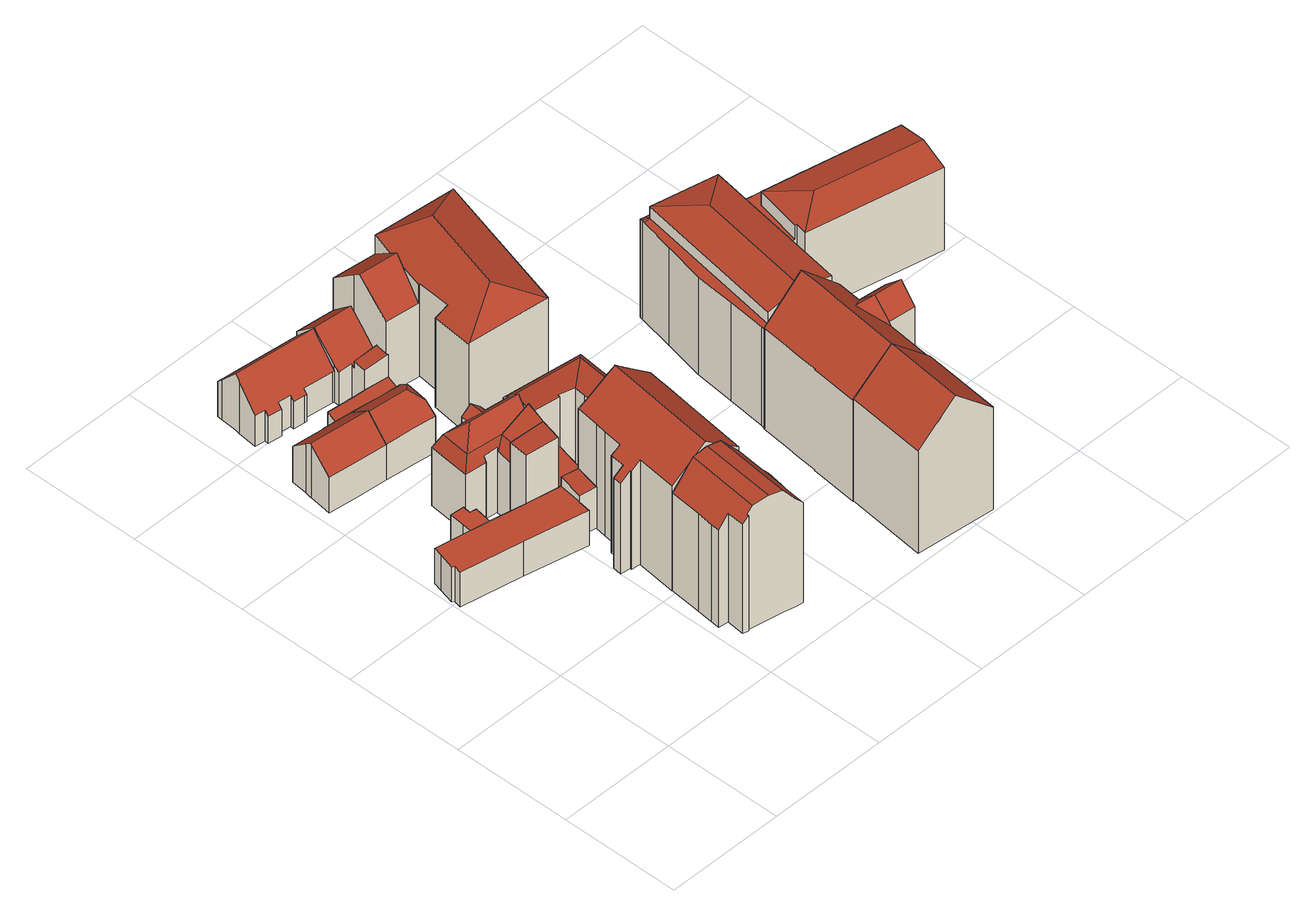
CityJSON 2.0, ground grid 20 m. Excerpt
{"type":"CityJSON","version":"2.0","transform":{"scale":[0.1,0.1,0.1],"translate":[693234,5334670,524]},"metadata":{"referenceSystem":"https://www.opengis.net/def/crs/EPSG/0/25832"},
"CityObjects":{
"building1":{"type":"Building","attributes":{"Gemeindeschluessel":"09162000","HoeheDach":"531.220","HoeheGrund":"525.220","Methode":"3220","NiedrigsteTraufeDesGebaeudes":"531.220","Geometrietyp2DReferenz":"3000","function":"31001_2000","roofType":"9999","measuredHeight":6},"geometry":[{"type":"MultiSurface","lod":"2","boundaries":[[[0,1,2,3]],[[1,4,5,2]],[[5,6,7,8,9,3,2]],[[10,11,8,7]],[[12,10,7,6]],[[13,0,3,9]],[[11,13,9,8]],[[4,12,6,5]],[[1,0,13,11,10,12,4]]],"semantics":{"surfaces":[{"type":"WallSurface"},{"type":"GroundSurface"},{"type":"RoofSurface"}],"values":[0,0,1,0,0,0,0,0,2]}}]},
"building2":{"type":"Building","attributes":{"Gemeindeschluessel":"09162000","HoeheDach":"533.328","HoeheGrund":"525.212","Methode":"2000","NiedrigsteTraufeDesGebaeudes":"531.603","Geometrietyp2DReferenz":"3000","function":"31001_9998","roofType":"1000","measuredHeight":8.12,"storeysAboveGround":2},"geometry":[{"type":"MultiSurface","lod":"2","boundaries":[[[14,15,16,17]],[[18,19,20,21]],[[22,23,24,25]],[[26,27,28,29,22,25,30,18,21,31,32,3,9,33,34]],[[25,24,35,30]],[[29,36,23,22]],[[21,20,37,31]],[[9,38,39,33]],[[3,40,38,9]],[[34,41,42,26]],[[31,37,43,32]],[[19,35,24,23,36,14,17,42,41,39,38,40,43,37,20]],[[32,43,40,3]],[[30,35,19,18]],[[27,44,45,28]],[[45,44,16,15]],[[33,39,41,34]],[[26,42,17,16,44,27]],[[28,45,15,14,36,29]]],"semantics":{"surfaces":[{"type":"WallSurface"},{"type":"GroundSurface"},{"type":"RoofSurface"}],"values":[0,0,0,1,0,0,0,0,0,0,0,2,0,0,0,2,0,0,0]}}]},
"building3":{"type":"Building","attributes":{"Gemeindeschluessel":"09162000","HoeheDach":"535.191","HoeheGrund":"525.300","Methode":"2000","NiedrigsteTraufeDesGebaeudes":"528.640","Geometrietyp2DReferenz":"3000","function":"31001_9998","roofType":"3100","measuredHeight":9.89,"storeysAboveGround":2},"geometry":[{"type":"MultiSurface","lod":"2","boundaries":[[[46,47,48,49,50,51]],[[52,53,54,55]],[[56,57,58,59,60]],[[61,58,57,62]],[[63,64,65,66]],[[67,68,69,70,53,52]],[[71,59,58,61]],[[66,65,51,50]],[[72,73,62,57,56,74,75]],[[73,72,76,68,67,52,55,77,63,66,50,49,48,78,71,61,62]],[[54,79,64,63,77,55]],[[60,80,74,56]],[[69,68,76,72,75,81]],[[47,80,60,59,71,78,48]],[[82,81,75,74,80,47,46,51,65,64,79]],[[70,69,81,82,79,54,53]]],"semantics":{"surfaces":[{"type":"WallSurface"},{"type":"RoofSurface"},{"type":"GroundSurface"}],"values":[0,0,1,0,0,0,0,0,0,2,0,0,0,0,1,1]}}]},
"building4":{"type":"Building","attributes":{"Gemeindeschluessel":"09162000","HoeheDach":"548.010","HoeheGrund":"525.190","Methode":"2000","NiedrigsteTraufeDesGebaeudes":"543.100","Geometrietyp2DReferenz":"3000","function":"31001_9998","roofType":"3400","measuredHeight":22.82,"storeysAboveGround":5},"geometry":[{"type":"MultiSurface","lod":"2","boundaries":[[[83,84,85,86]],[[87,88,89,90]],[[91,92,93,94,95,96,97,98,83,86,99,100]],[[101,102,103,104]],[[105,106,107,108]],[[108,107,109,110]],[[111,112,102,101]],[[85,84,113,114,115,116,117,118,90,89]],[[119,120,106,105]],[[121,122,123,124]],[[97,96,125,109,107,106,120,123,122,114,113,98]],[[100,99,126,127]],[[115,114,122,121]],[[124,123,120,119]],[[128,129,88,87]],[[104,103,129,128]],[[98,113,84,83]],[[127,126,112,111]],[[121,124,119,105,108,110,130,95,94,93,92,91,100,127,111,101,104,128,87,90,118,117,116,115]],[[102,112,126,99,86,85,89,88,129,103]],[[95,130,110,109,125,96]]],"semantics":{"surfaces":[{"type":"RoofSurface"},{"type":"WallSurface"},{"type":"GroundSurface"}],"values":[0,1,1,1,1,1,1,1,1,1,0,1,1,1,1,1,0,1,2,0,1]}}]},
"building5":{"type":"Building","attributes":{"Gemeindeschluessel":"09162000","HoeheDach":"541.167","HoeheGrund":"525.189","Methode":"2000","NiedrigsteTraufeDesGebaeudes":"535.942","Geometrietyp2DReferenz":"3000","function":"31001_1000","roofType":"3100","measuredHeight":15.98,"storeysAboveGround":3},"geometry":[{"type":"MultiSurface","lod":"2","boundaries":[[[131,132,133,134]],[[135,136,137,138]],[[139,140,132,131,141,142]],[[143,144,145]],[[146,147,148]],[[138,137,149]],[[150,151,152]],[[153,139,142,150,152,147,146,154]],[[154,155,34,153]],[[156,157,158,159,160]],[[161,148,162,158]],[[143,141,131,134,135,138,144]],[[163,164,165,166]],[[145,144,167,168]],[[150,142,141,143,145,151]],[[151,162,148,147,152]],[[135,134,169,136]],[[162,151,159,158]],[[145,168,165,164,160,159,151]],[[133,169,134]],[[166,165,168,170]],[[139,153,34,33,171,157,156,163,166,170,172,140]],[[155,154,146,148,161,173,174]],[[174,173,171,33]],[[144,138,149,167]],[[155,174,33,34]],[[172,167,149,137,136,169,133,132,140]],[[156,160,164,163]],[[171,173,161,158,157]],[[170,168,167,172]]],"semantics":{"surfaces":[{"type":"RoofSurface"},{"type":"WallSurface"},{"type":"GroundSurface"}],"values":[0,0,1,0,1,1,1,1,1,1,1,0,1,0,0,0,0,0,0,1,1,2,0,1,0,1,1,1,1,1]}}]},
"building6":{"type":"Building","attributes":{"Gemeindeschluessel":"09162000","HoeheDach":"534.920","HoeheGrund":"525.290","Methode":"2000","NiedrigsteTraufeDesGebaeudes":"531.898","Geometrietyp2DReferenz":"3000","function":"31001_1000","roofType":"3300","measuredHeight":9.63,"storeysAboveGround":2},"geometry":[{"type":"MultiSurface","lod":"2","boundaries":[[[175,176,177,178,179,180]],[[181,182,183,175,180,184]],[[176,175,183,182,185,186,187,68,76,188,72,189,190,177]],[[191,192,193,194,72,188,76,68]],[[184,180,179,195]],[[196,197,198,181,184,195,192,191]],[[187,186,185,182,181,198,197,196,191,68]],[[195,179,178,199,200,194,193,192]],[[200,199,178,177,190,189,72,194]]],"semantics":{"surfaces":[{"type":"WallSurface"},{"type":"GroundSurface"},{"type":"RoofSurface"}],"values":[0,0,1,0,2,2,0,2,0]}}]},
"building7":{"type":"Building","attributes":{"Gemeindeschluessel":"09162000","HoeheDach":"535.600","HoeheGrund":"525.310","Methode":"2000","NiedrigsteTraufeDesGebaeudes":"530.180","Geometrietyp2DReferenz":"3000","function":"31001_9998","roofType":"3100","measuredHeight":10.29,"storeysAboveGround":2},"geometry":[{"type":"MultiSurface","lod":"2","boundaries":[[[201,202,203,204]],[[205,206,207,208,209,210]],[[211,210,209,208,212,213,214,215]],[[216,217,218,219]],[[206,220,221,207]],[[222,223,224,225]],[[224,223,218,217,226,227,228,229,203,202,230,231,205,210,211,232]],[[225,224,232,233]],[[234,235,236,201,204,237,238,239,240,216,219,222,225,233,215,214,213,212,221,220]],[[240,226,217,216]],[[204,203,229,237]],[[233,232,211,215]],[[212,208,207,221]],[[219,218,223,222]],[[238,228,227,239]],[[236,230,202,201]],[[231,235,234,220,206,205]],[[237,229,228,238]],[[239,227,226,240]],[[235,231,230,236]]],"semantics":{"surfaces":[{"type":"WallSurface"},{"type":"RoofSurface"},{"type":"GroundSurface"}],"values":[0,1,0,0,0,0,1,0,2,0,0,0,0,0,0,0,0,0,0,0]}}]},
"building8":{"type":"Building","attributes":{"Gemeindeschluessel":"09162000","HoeheDach":"548.989","HoeheGrund":"525.140","Methode":"2000","NiedrigsteTraufeDesGebaeudes":"541.690","Geometrietyp2DReferenz":"3000","function":"31001_9998","roofType":"3100","measuredHeight":23.85,"storeysAboveGround":5},"geometry":[{"type":"MultiSurface","lod":"2","boundaries":[[[241,242,243,244]],[[245,246,247,248,249,250]],[[251,252,253,254,255,256]],[[257,258,259,260]],[[261,262,242,241]],[[260,259,263,264]],[[263,259,258,243,242,262,265,266]],[[244,243,258,257]],[[267,268,250,249]],[[265,262,261,269,270,271]],[[256,255,272,273]],[[274,264,263,266,275,276]],[[276,275,253,252]],[[277,278,279,280]],[[281,282,283,284]],[[285,286,268,267]],[[287,288,271,270]],[[273,272,289,290]],[[284,283,288,287]],[[247,246,278,277]],[[290,289,286,285]],[[257,260,264,274,276,252,251,256,273,290,285,267,249,248,247,277,280,281,284,287,270,269,261,241,244]],[[280,279,282,281]],[[272,255,254,253,275,266,265,271,288,283,282,279,278,246,245,250,268,286,289]]],"semantics":{"surfaces":[{"type":"WallSurface"},{"type":"RoofSurface"},{"type":"GroundSurface"}],"values":[0,0,0,0,0,0,1,0,0,0,0,0,0,0,0,0,0,0,0,0,0,2,0,1]}}]},
"building9":{"type":"Building","attributes":{"Gemeindeschluessel":"09162000","HoeheDach":"528.533","HoeheGrund":"525.268","Methode":"1000","NiedrigsteTraufeDesGebaeudes":"527.584","Geometrietyp2DReferenz":"3000","function":"31001_2000","roofType":"2100","measuredHeight":3.27},"geometry":[{"type":"MultiSurface","lod":"2","boundaries":[[[62,291,292,293]],[[294,295,291,62]],[[296,297,298,299]],[[300,301,302,303]],[[303,302,295,294]],[[304,300,303,294,62,293,296,299]],[[293,292,297,296]],[[301,305,298,297,292,291,295,302]],[[299,298,305,304]],[[301,300,304,305]]],"semantics":{"surfaces":[{"type":"WallSurface"},{"type":"GroundSurface"},{"type":"RoofSurface"}],"values":[0,0,0,0,0,1,0,2,0,0]}}]},
"building10":{"type":"Building","attributes":{"Gemeindeschluessel":"09162000","HoeheDach":"540.300","HoeheGrund":"525.290","Methode":"1000","NiedrigsteTraufeDesGebaeudes":"539.787","Geometrietyp2DReferenz":"3000","function":"31001_2000","roofType":"3100","measuredHeight":15.01},"geometry":[{"type":"MultiSurface","lod":"2","boundaries":[[[306,307,308,309,310,311,312,313,314,315,316,317]],[[318,319,320,321,322,323]],[[324,310,309,325]],[[326,317,316,315,327,319,318,323,328]],[[329,307,306,330]],[[320,319,327,331]],[[332,333,334,313,312,311]],[[315,314,335,336,331,327]],[[335,314,313,334]],[[337,330,306,317,326,338]],[[325,339,329,330,337,338,340,322,321,320,331,336,335,334,333,332,324]],[[310,324,332,311]],[[340,328,323,322]],[[339,325,309,308,307,329]],[[338,326,328,340]]],"semantics":{"surfaces":[{"type":"RoofSurface"},{"type":"WallSurface"},{"type":"GroundSurface"}],"values":[0,1,1,0,1,1,1,1,1,1,2,1,1,1,1]}}]},
"building11":{"type":"Building","attributes":{"Gemeindeschluessel":"09162000","HoeheDach":"540.490","HoeheGrund":"525.031","Methode":"2000","NiedrigsteTraufeDesGebaeudes":"531.420","Geometrietyp2DReferenz":"3000","function":"31001_9998","roofType":"1000","measuredHeight":15.46,"storeysAboveGround":3},"geometry":[{"type":"MultiSurface","lod":"2","boundaries":[[[341,342,343,344]],[[345,346,347,348,343,342,349]],[[350,351,352,353,354]],[[355,356,346,345,357]],[[356,358,359,360,347,346]],[[361,362,363,364]],[[365,366,362,361]],[[353,349,342,367,363,362,366,354]],[[368,344,343,348,369,370]],[[371,372,355,357]],[[353,352,373,374,371,349]],[[375,373,352,351]],[[364,363,367,376]],[[368,370,377,378]],[[379,375,351,350,365,361,364,376,341,344,368,378,380,381,382,358,356,355,372]],[[383,384,377,370,369,360,359,385]],[[369,348,347,360]],[[374,379,372,371]],[[382,385,359,358]],[[378,377,384,380]],[[379,374,373,375]],[[371,357,345,349]],[[342,341,376,367]],[[381,383,385,382]],[[350,354,366,365]],[[380,384,383,381]]],"semantics":{"surfaces":[{"type":"WallSurface"},{"type":"RoofSurface"},{"type":"GroundSurface"}],"values":[0,1,0,0,0,0,0,1,0,0,1,0,0,0,2,1,0,0,0,0,0,1,0,0,0,0]}}]},
"building12":{"type":"Building","attributes":{"Gemeindeschluessel":"09162000","HoeheDach":"535.860","HoeheGrund":"525.166","Methode":"2000","NiedrigsteTraufeDesGebaeudes":"530.940","Geometrietyp2DReferenz":"3000","function":"31001_1000","roofType":"3100","measuredHeight":10.69},"geometry":[{"type":"MultiSurface","lod":"2","boundaries":[[[386,387,388,389]],[[390,391,392,393,394,395,396,397,386,389]],[[398,399,400,401,402]],[[403,388,387,404]],[[405,406,407,408,403,404,409,410,411]],[[395,411,410,396]],[[386,397,409,404,387]],[[394,405,411,395]],[[390,389,388,403,408]],[[406,401,400,407]],[[396,410,409,397]],[[392,398,402,393]],[[391,390,408,407,400,399]],[[394,393,402,401,406,405]],[[391,399,398,392]]],"semantics":{"surfaces":[{"type":"WallSurface"},{"type":"GroundSurface"},{"type":"RoofSurface"}],"values":[0,1,2,2,2,0,0,0,0,0,0,0,0,0,0]}}]},
"building13":{"type":"Building","attributes":{"Gemeindeschluessel":"09162000","HoeheDach":"539.899","HoeheGrund":"525.290","Methode":"2000","NiedrigsteTraufeDesGebaeudes":"537.428","Geometrietyp2DReferenz":"3000","function":"31001_2000","roofType":"2100","measuredHeight":14.61},"geometry":[{"type":"MultiSurface","lod":"2","boundaries":[[[412,413,414,334]],[[324,415,413,412]],[[413,415,416,417,418,419,420,421,422,423,414]],[[424,421,420,425]],[[425,426,427,428,325,324,412,334,335,429,424]],[[427,426,425,420,419,418]],[[335,423,422,429]],[[325,416,415,324]],[[334,414,423,335]],[[428,427,418,417,416,325]],[[429,422,421,424]]],"semantics":{"surfaces":[{"type":"WallSurface"},{"type":"RoofSurface"},{"type":"GroundSurface"}],"values":[0,0,1,0,2,0,0,0,0,0,0]}}]},
"building14":{"type":"Building","attributes":{"Gemeindeschluessel":"09162000","HoeheDach":"545.120","HoeheGrund":"524.920","Methode":"2000","NiedrigsteTraufeDesGebaeudes":"538.300","Geometrietyp2DReferenz":"3000","function":"31001_9998","roofType":"3200","measuredHeight":20.2,"storeysAboveGround":4},"geometry":[{"type":"MultiSurface","lod":"2","boundaries":[[[430,431,432,433]],[[434,435,436,437]],[[438,439,440,441,442,443]],[[444,445,446]],[[447,437,436,448,449,450,451]],[[450,452,431,430,453,451]],[[454,435,434,455,456,457]],[[446,445,441,440,458,459,460,461,462]],[[463,464,457,456]],[[438,443,465]],[[433,432,462,461]],[[449,448,466]],[[449,466,467,452,450]],[[468,469,470,471,439,438,465,472,464,463]],[[467,444,446,462,432,431,452]],[[442,441,445]],[[471,470,469,468,463,456,455,434,437,447,451,453,430,433,461,460,459,458]],[[466,473,444,467]],[[458,440,439,471]],[[472,465,443,442,445,444,473,466,448,436,435,454,457,464]]],"semantics":{"surfaces":[{"type":"WallSurface"},{"type":"RoofSurface"},{"type":"GroundSurface"}],"values":[0,0,1,0,0,0,0,0,0,1,0,0,1,0,1,1,2,0,0,1]}}]},
"building15":{"type":"Building","attributes":{"Gemeindeschluessel":"09162000","HoeheDach":"550.148","HoeheGrund":"525.090","Methode":"1000","NiedrigsteTraufeDesGebaeudes":"543.803","Geometrietyp2DReferenz":"3000","function":"31001_9998","roofType":"3100","measuredHeight":25.06,"storeysAboveGround":5},"geometry":[{"type":"MultiSurface","lod":"2","boundaries":[[[474,475,476,477]],[[478,479,480,474,477,481,482]],[[483,484,482,481,477,476]],[[478,485,486,479]],[[487,483,476,475]],[[480,479,486,487,475,474]],[[482,484,485,478]],[[486,485,484,483,487]]],"semantics":{"surfaces":[{"type":"WallSurface"},{"type":"GroundSurface"},{"type":"RoofSurface"}],"values":[0,1,0,0,2,0,0,2]}}]},
"building16":{"type":"Building","attributes":{"Gemeindeschluessel":"09162000","HoeheDach":"550.140","HoeheGrund":"524.950","Methode":"2000","NiedrigsteTraufeDesGebaeudes":"543.463","Geometrietyp2DReferenz":"3000","function":"31001_9998","roofType":"3100","measuredHeight":25.19,"storeysAboveGround":5},"geometry":[{"type":"MultiSurface","lod":"2","boundaries":[[[488,489,490,491,492,493,494,495,496,497,498,499,500,501,502,503,504,505,506]],[[507,508,509,510]],[[504,503,502,501,511,512,513,514]],[[489,515,508,490]],[[483,516,517,518,519,520,521,522,523,524,525]],[[492,491,490,508,507,526]],[[519,511,501,500,499,520]],[[527,528,506,505,504,514]],[[509,527,514,513,510]],[[529,528,527,509]],[[525,524,523,522,521,520,499,498,497,496,495,494]],[[526,507,510,513,512,511,519,518,517,516,483]],[[515,529,509,508]],[[515,489,488,506,528,529]],[[493,492,526,483,525,494]]],"semantics":{"surfaces":[{"type":"GroundSurface"},{"type":"RoofSurface"},{"type":"WallSurface"}],"values":[0,1,2,2,1,2,2,2,1,1,2,1,1,2,2]}}]},
"building17":{"type":"Building","attributes":{"Gemeindeschluessel":"09162000","HoeheDach":"547.258","HoeheGrund":"525.056","Methode":"2000","NiedrigsteTraufeDesGebaeudes":"542.627","Geometrietyp2DReferenz":"3000","function":"31001_9998","roofType":"3200","measuredHeight":22.2,"storeysAboveGround":4},"geometry":[{"type":"MultiSurface","lod":"2","boundaries":[[[530,531,532,533]],[[534,535,536,537]],[[538,539,540,541]],[[541,540,542,543]],[[544,545,546,547]],[[548,534,549,532,531,550,546,545]],[[551,552,553,554,555,556]],[[557,558,559,560]],[[554,561,562,563,555]],[[564,550,531,530]],[[537,536,565,566]],[[567,568,566,565,569,570,548,545,544]],[[571,536,535]],[[553,552,572,573]],[[560,559,568,567]],[[543,542,574,575]],[[565,536,571,569]],[[551,556,534,537]],[[576,574,542,540,539,572,552,551,537,566,568,559,558]],[[538,541,543,575,577,557,560,567,544,547,564,530,533,561,554,553,573]],[[534,556,555,563]],[[575,574,576,577]],[[569,571,535,570]],[[547,546,550,564]],[[538,573,572,539]],[[561,533,532,549,562]],[[534,563,562,549]],[[557,577,576,558]],[[548,570,535,534]]],"semantics":{"surfaces":[{"type":"WallSurface"},{"type":"RoofSurface"},{"type":"GroundSurface"}],"values":[0,0,0,0,0,1,0,0,0,0,0,0,1,0,0,0,1,1,1,2,1,0,1,0,0,0,1,0,0]}}]},
"building18":{"type":"Building","attributes":{"Gemeindeschluessel":"09162000","HoeheDach":"541.735","HoeheGrund":"525.240","Methode":"2000","NiedrigsteTraufeDesGebaeudes":"537.690","Geometrietyp2DReferenz":"3000","function":"31001_9998","roofType":"3200","measuredHeight":16.5,"storeysAboveGround":4},"geometry":[{"type":"MultiSurface","lod":"2","boundaries":[[[578,579,580,581]],[[579,582,583,580]],[[584,585,586,587]],[[580,588,589,581]],[[587,586,590,591]],[[592,593,594,595,596,590,586,585,597,598,599,600,601]],[[602,597,585,584]],[[603,604,578,581,589,605,606,607,608,609,602,584,587,591,610,611]],[[610,596,595,611]],[[593,612,613,594]],[[609,598,597,602]],[[583,582,613,612]],[[599,598,609,608,607,600]],[[579,578,604,603,611,595,594,613,582]],[[591,590,596,610]],[[605,589,588,614,592,601,606]],[[606,601,600,607]],[[583,612,614,588,580]],[[592,614,612,593]]],"semantics":{"surfaces":[{"type":"WallSurface"},{"type":"RoofSurface"},{"type":"GroundSurface"}],"values":[0,1,0,0,0,1,0,2,0,0,0,1,0,0,0,0,0,1,0]}}]}
},
"vertices":[
[74,435,72],[76,453,72],[76,453,12],[74,435,12],[79,479,72],[79,479,12],[102,477,12],[100,464,12],[111,462,12],[106,429,12],[100,464,72],[111,462,72],[102,477,72],[106,429,72],
[214,368,76],[214,368,87],[219,407,93],[219,407,76],[6,402,12],[6,402,76],[2,404,76],[2,404,12],[210,347,12],[210,347,76],[106,369,76],[106,369,12],[218,408,12],[247,402,12],[242,363,12],[213,368,12],[3,389,12],[9,430,12],[13,446,12],[162,418,12],[214,408,12],[3,389,76],[213,368,76],[9,430,76],[106,429,76],[162,418,76],[74,435,76],[214,408,76],[218,408,76],[13,446,76],[247,402,93],[242,363,87],
[75,714,79],[81,714,79],[81,714,13],[75,714,13],[60,716,13],[60,716,79],[15,643,13],[15,643,78],[20,680,110],[20,680,13],[126,710,46],[129,734,46],[83,739,46],[83,736,46],[81,715,46],[83,739,13],[129,734,13],[22,693,13],[22,693,103],[25,720,79],[25,720,13],[64,637,13],[114,632,13],[114,632,78],[64,637,78],[83,736,13],[125,706,13],[126,710,13],[126,710,78],[125,706,82],[120,671,13],[20,682,13],[81,715,13],[20,682,112],[81,715,78],[120,671,112],[70,676,112],
[271,72,240],[284,199,240],[259,201,236],[245,77,236],[218,152,12],[218,152,191],[223,205,191],[223,205,12],[245,77,12],[271,72,12],[294,68,12],[315,63,12],[327,61,12],[327,61,196],[315,63,210],[294,68,236],[236,79,224],[236,79,12],[230,108,12],[230,108,212],[213,110,191],[213,110,12],[336,111,12],[336,111,191],[335,104,191],[335,104,12],[331,103,196],[331,103,12],[227,78,12],[227,78,213],[308,196,236],[340,193,197],[340,193,12],[308,196,12],[284,199,12],[259,201,12],[340,139,12],[340,139,191],[335,148,12],[335,148,197],[340,147,191],[340,147,12],[327,62,196],[236,76,224],[236,76,12],[215,125,12],[215,125,191],[327,62,12],
[244,529,144],[246,540,119],[205,544,119],[204,534,144],[187,522,159],[189,546,159],[173,548,144],[172,538,144],[238,504,12],[246,540,12],[238,504,170],[238,504,169],[153,514,170],[131,542,144],[125,492,144],[223,445,168],[223,445,169],[222,445,168],[173,548,119],[232,480,144],[185,485,144],[232,480,172],[223,443,12],[223,443,168],[214,408,168],[172,481,12],[168,451,12],[168,451,123],[172,479,125],[172,481,131],[168,451,164],[181,450,144],[149,484,12],[149,484,129],[149,480,120],[149,480,12],[121,554,119],[114,484,119],[205,544,144],[114,484,12],[166,451,12],[121,554,12],[166,451,164],[162,418,164],
[204,660,13],[207,680,13],[209,696,13],[209,696,83],[207,680,95],[204,660,95],[200,622,79],[200,622,13],[202,643,13],[202,643,95],[199,622,13],[157,627,13],[156,627,13],[120,672,13],[161,701,13],[171,700,13],[114,632,79],[120,671,109],[120,672,109],[125,706,83],[188,664,109],[156,627,79],[157,627,79],[199,622,79],[171,700,83],[161,701,83],
[174,789,13],[174,789,69],[125,795,69],[125,795,13],[183,832,116],[187,867,77],[49,882,77],[48,874,85],[48,866,94],[46,846,116],[45,838,108],[48,874,13],[48,866,13],[46,846,13],[45,838,13],[81,800,13],[81,800,70],[80,793,62],[80,793,13],[187,867,13],[49,882,13],[57,796,13],[57,796,63],[58,803,70],[58,803,13],[102,797,70],[101,791,63],[120,789,62],[124,788,62],[178,789,69],[182,826,110],[41,805,70],[41,805,13],[183,832,13],[182,826,13],[178,789,13],[124,788,13],[120,789,13],[101,791,13],[102,797,13],
[340,385,11],[340,385,223],[364,380,204],[364,380,11],[232,314,199],[235,314,202],[235,314,11],[232,314,11],[221,316,11],[221,316,190],[226,273,11],[231,272,11],[231,272,203],[226,273,199],[216,274,191],[216,274,11],[359,332,11],[359,332,203],[355,301,203],[355,301,11],[320,388,11],[320,388,239],[340,193,204],[340,193,11],[306,391,250],[282,199,250],[218,291,11],[218,291,191],[306,391,11],[305,391,11],[305,391,248],[216,276,191],[216,276,11],[282,199,11],[223,205,203],[223,205,11],[239,346,11],[239,346,202],[242,363,202],[242,363,11],[247,402,11],[247,402,203],[261,399,213],[261,399,11],[201,293,11],[201,293,177],[295,393,11],[295,393,241],[199,278,177],[199,278,11],
[129,734,37],[133,758,44],[133,758,13],[196,724,13],[196,724,37],[174,753,13],[174,753,45],[198,751,45],[198,751,13],[234,715,13],[234,715,36],[195,721,36],[195,721,13],[238,746,13],[238,746,45],
[305,391,162],[320,388,160],[338,385,158],[340,385,158],[341,398,158],[322,400,160],[323,408,161],[323,409,161],[324,417,161],[305,418,163],[304,412,163],[299,392,163],[285,415,161],[298,416,162],[298,416,13],[285,415,13],[264,415,13],[264,415,158],[341,398,13],[340,385,13],[295,393,163],[299,419,162],[261,399,158],[320,388,13],[305,391,13],[299,419,13],[322,400,13],[323,408,13],[323,409,13],[324,417,13],[305,418,13],[299,392,13],[295,393,13],[338,385,13],[261,399,13],
[303,461,10],[303,461,165],[277,468,165],[277,468,10],[240,513,162],[238,504,162],[229,470,165],[276,464,165],[353,499,162],[335,416,10],[367,414,10],[367,414,135],[344,416,162],[335,416,162],[246,540,10],[238,504,10],[246,540,135],[223,443,10],[223,443,74],[229,470,74],[299,419,10],[299,419,165],[299,425,165],[299,425,10],[324,417,10],[324,417,163],[301,442,165],[264,415,10],[276,464,74],[264,415,74],[379,523,135],[379,523,10],[368,421,135],[370,438,135],[368,421,10],[301,442,10],[261,399,74],[261,399,10],[370,438,10],[247,402,10],[218,408,10],[214,408,10],[218,408,74],[247,402,74],[214,408,74],
[187,867,12],[187,867,85],[252,860,85],[252,860,12],[247,818,12],[238,750,12],[238,746,12],[198,751,12],[201,778,12],[177,780,12],[178,789,12],[182,826,12],[238,746,86],[238,750,86],[241,770,86],[201,774,81],[198,751,81],[247,824,119],[183,830,119],[201,778,73],[201,774,69],[241,770,69],[247,818,113],[182,826,115],[178,789,81],[177,780,73],
[342,406,13],[342,406,148],[323,409,159],[341,398,148],[340,385,148],[351,383,142],[364,380,134],[364,382,134],[366,403,134],[367,414,134],[335,416,153],[324,417,159],[367,414,13],[366,403,13],[364,382,13],[364,380,13],[351,383,13],[335,416,13],
[247,818,9],[247,818,180],[252,861,143],[252,861,9],[289,684,9],[289,684,183],[296,743,179],[296,743,9],[395,600,178],[396,600,178],[463,839,178],[462,839,178],[381,799,211],[340,654,211],[314,814,178],[325,853,178],[325,853,143],[294,743,9],[294,743,178],[294,743,144],[238,750,144],[238,750,9],[245,805,191],[245,805,9],[277,685,178],[277,685,9],[267,686,9],[267,686,173],[463,839,9],[462,839,9],[325,853,9],[318,854,9],[318,854,143],[257,615,9],[257,615,177],[259,615,178],[305,782,178],[309,798,191],[258,615,9],[259,615,9],[395,600,9],[396,600,9],[258,615,178],[309,798,178],
[504,17,11],[504,17,198],[519,151,198],[519,151,11],[637,4,11],[636,3,11],[570,10,11],[585,143,11],[651,135,11],[585,143,261],[651,135,198],[637,4,198],[636,3,199],[570,10,261],
[710,244,9],[706,215,9],[661,220,9],[660,216,9],[651,135,9],[585,143,9],[519,151,9],[528,231,9],[529,231,9],[532,264,9],[536,296,9],[540,336,9],[606,330,9],[672,323,9],[668,283,9],[668,282,9],[667,281,9],[668,281,9],[713,276,9],[660,216,195],[661,220,199],[664,249,228],[631,253,228],[672,323,195],[668,283,195],[668,282,195],[667,281,196],[706,215,199],[594,223,261],[598,256,261],[602,290,261],[606,330,261],[540,336,195],[536,296,195],[532,264,195],[529,231,195],[528,231,195],[519,151,195],[651,135,195],[668,281,196],[713,276,196],[710,244,228],
[555,473,11],[555,473,189],[569,540,191],[569,540,11],[589,595,196],[589,595,218],[698,572,218],[698,572,196],[690,478,11],[690,478,191],[686,478,194],[686,478,11],[676,417,194],[676,417,11],[540,336,11],[540,336,192],[541,342,192],[541,342,11],[548,336,196],[581,597,192],[548,406,191],[707,581,191],[713,580,186],[713,580,11],[583,607,11],[583,607,191],[591,605,191],[673,328,11],[673,328,187],[673,323,187],[673,323,11],[582,602,11],[582,602,192],[582,604,192],[548,406,11],[659,324,218],[659,324,196],[672,323,11],[672,323,187],[604,330,233],[548,336,218],[635,528,233],[713,578,186],[713,578,11],[682,416,190],[682,416,11],[678,378,189],[678,378,11],
[959,401,12],[959,401,164],[737,448,164],[737,448,12],[969,450,177],[796,487,177],[841,553,12],[841,553,137],[839,545,137],[839,545,12],[741,467,164],[741,467,12],[905,531,137],[905,531,12],[739,468,137],[756,547,137],[980,501,137],[984,522,137],[907,539,137],[762,569,137],[762,568,137],[761,569,137],[713,578,137],[690,478,137],[762,569,12],[980,501,12],[969,450,12],[739,468,12],[690,478,12],[713,578,12],[761,569,12],[762,568,12],[907,539,12],[984,522,12],[756,547,163],[980,501,163],[739,468,163]
]}
